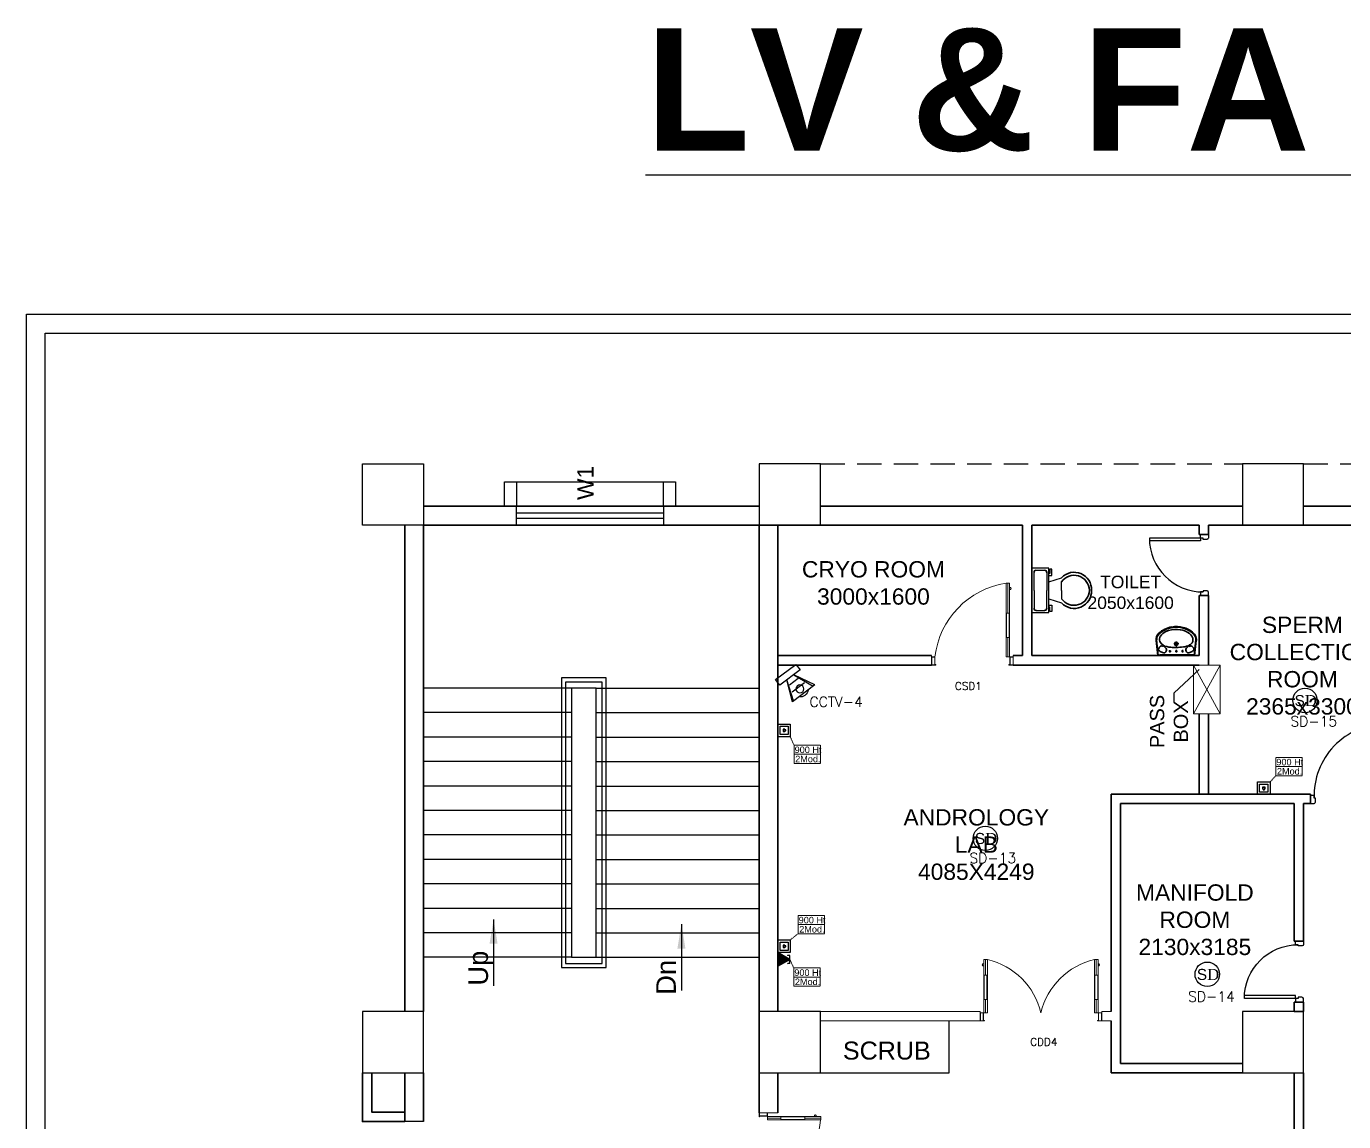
# Model space of a CAD drawing. Extents: x 3550807 to 4078732, y -628171 to -515859.
# Drawn here: x 3711755 to 3727909, y -529289 to -515859 of the extents above; entities that cross this region are included whole.
import ezdxf
from ezdxf.enums import TextEntityAlignment as Align

# ---------------------------------------------------------------- set-up
doc = ezdxf.new("R2010")
doc.units = 0
doc.header["$LTSCALE"] = 6
doc.header["$MEASUREMENT"] = 0
for name, pattern in [('1', [0]), ('CONTINU', [0]), ('DASHED2', [0.375, 0.25, -0.125]), ('HIDDEN', [0.375, 0.25, -0.125])]:
    doc.linetypes.add(name, pattern=pattern)
doc.layers.get('0').update_dxf_attribs({"linetype": 'CONTINUOUS'})
for name, color, linetype, lineweight in [('1200 Door', 144, 'CONTINUOUS', 5), ('Double Leaf Door', 4, 'CONTINUOUS', 18), ('FA-BELOW SMOKE DERECTOR', 1, 'CONTINUOUS', 25), ('Single Leaf Door', 4, 'CONTINUOUS', 18), ('WALL', 10, 'CONTINUOUS', 35), ('WIN', 151, 'CONTINUOUS', 9)]:
    doc.layers.add(name, color=color, linetype=linetype, lineweight=lineweight)
for name, color, linetype in [('BLOCK HACTH', 10, 'CONTINUOUS'), ('Chajja', 7, 'CONTINUOUS'), ('COL', 5, 'CONTINUOUS'), ('DIM', 7, 'CONTINUOUS'), ('DOOR', 44, 'CONTINUOUS'), ('ELE-TEL POINT', 4, 'CONTINUOUS'), ('ELE.LAN POINT', 3, 'CONTINUOUS'), ('FA-FIRE TEXT', 7, 'CONTINUOUS'), ('furniture', 33, 'CONTINUOUS'), ('JOINERY', 7, 'CONTINUOUS'), ('LV.CC CEMARA', 66, 'CONTINUOUS'), ('Railing', 21, 'CONTINUOUS'), ('Staircase', 7, 'CONTINUOUS'), ('TEXT', 5, 'CONTINUOUS'), ('TITLE', 7, 'CONTINUOUS'), ('walls', 1, 'CONTINUOUS'), ('Window', 161, 'CONTINUOUS')]:
    doc.layers.add(name, color=color, linetype=linetype)
doc.layers.add('CFT_LOOPING', color=7, linetype='1', lineweight=0, true_color=0xd6d600)
doc.styles.add('ARI', font='arial.ttf')
doc.styles.add('ARIAL', font='arial.ttf')
doc.styles.add('PDF Times New Roman', font='times.ttf')
doc.styles.add('ROMANS', font='romans.shx')
doc.styles.get("Standard").update_dxf_attribs({"font": 'SIMPLEX'})
doc.dimstyles.new('int. dim', dxfattribs={"dimtxt": 900, "dimasz": 450, "dimexe": 150, "dimexo": 150, "dimgap": 150, "dimtad": 0, "dimdec": 0, "dimzin": 12, "dimdsep": 46, "dimtxsty": 'ARI', "dimblk": 'ARCHTICK', "dimcen": 1.5, "dimdle": 150, "dimclrd": 256, "dimclre": 256, "dimclrt": 7, "dimazin": 0, "dimtfac": 1, "dimtdec": 0, "dimtix": 1, "dimtmove": 2, "dimatfit": 3, "dimfxl": 0, "dimtolj": 1, "dimtzin": 0, "dimlwd": -1, "dimlwe": -1, "dimarcsym": 0})
doc.dimstyles.new('TEXT', dxfattribs={"dimscale": 0, "dimtxt": 500, "dimasz": 100, "dimexe": 75, "dimexo": 100, "dimgap": 50, "dimtad": 0, "dimdec": 0, "dimzin": 0, "dimdsep": 46, "dimtxsty": 'ARIAL', "dimblk": 'OBLIQUE', "dimcen": 0.09, "dimdle": 100, "dimclrd": 256, "dimclre": 256, "dimclrt": 6, "dimadec": 0, "dimazin": 0, "dimtfac": 1, "dimtdec": 0, "dimtofl": 0, "dimtmove": 2, "dimatfit": 3, "dimfxl": 0, "dimfrac": 2, "dimtolj": 1, "dimtzin": 0, "dimarcsym": 0})

# ---------------------------------------------------------------- blocks, each defined once
blk = doc.blocks.new('_ArchTick')
at = {"color": 0, "linetype": 'ByBlock', "const_width": 0.15}
blk.add_lwpolyline([(-0.5, -0.5), (0.5, 0.5)], dxfattribs=at)
blk = doc.blocks.new('A$C19B8274B')
at = {"layer": 'DOOR', "color": 8}
for p, q in [((-45, 925), (-80, 925)), ((-80, 50), (-80, 925)), ((-45, 50), (-45, 925)), ((-45, 50), (-80, 50)), ((-955, -50), (-955, -47.5)), ((-940, -35), (-942.5, -35)), ((-60, -35), (-57.5, -35)), ((-45, -50), (-45, -47.5))]:
    blk.add_line(p, q, dxfattribs=at)
for points in [[(-940, 15), (-955, 15), (-955, 50), (-1000, 50), (-1000, -50), (-955, -50)], [(-940, -35), (-940, 15)], [(-60, 15), (-45, 15), (-45, 50), (0, 50), (0, -50), (-45, -50)], [(-60, -35), (-60, 15)]]:
    blk.add_lwpolyline(points, dxfattribs=at)
for centre, radius, start, end in [((-80, 50), 875, 90, 182.29244), ((-955, -35), 12.5, 270, 0), ((-45, -35), 12.5, 180, 270)]:
    blk.add_arc(centre, radius, start, end, dxfattribs=at)
blk = doc.blocks.new('750')
at = {"layer": 'DOOR', "color": 8}
for p, q in [((-50, 705), (-47.5, 705)), ((-35, 690), (-35, 692.5)), ((-50, 45), (-47.5, 45)), ((-35, 60), (-35, 57.5)), ((50, 45), (50, 80)), ((50, 80), (675, 80)), ((50, 45), (675, 45)), ((675, 45), (675, 80))]:
    blk.add_line(p, q, dxfattribs=at)
for points in [[(15, 690), (15, 705), (50, 705), (50, 750), (-50, 750), (-50, 705)], [(-35, 690), (15, 690)], [(15, 60), (15, 45), (50, 45), (50, 0), (-50, 0), (-50, 45)], [(-35, 60), (15, 60)]]:
    blk.add_lwpolyline(points, dxfattribs=at)
for centre, radius, start, end in [((-35, 705), 12.5, 180, 270), ((15, 45), 660, 0, 90), ((-35, 45), 12.5, 90, 180)]:
    blk.add_arc(centre, radius, start, end, dxfattribs=at)
blk = doc.blocks.new('_Oblique')
at = {"color": 0, "linetype": 'ByBlock', "lineweight": -2}
blk.add_line((-0.5, -0.5), (0.5, 0.5), dxfattribs=at)
blk = doc.blocks.new('1500x2100x100 DD')
at = {"layer": 'Double Leaf Door'}
for points in [[(49, 264), (54, 264), (54, 560), (49, 560)], [(93, 560), (88, 560), (88, 264), (93, 264)], [(1407, 560), (1412, 560), (1412, 264), (1407, 264)], [(1451, 264), (1446, 264), (1446, 560), (1451, 560)]]:
    blk.add_hatch(color=6, dxfattribs=at).paths.add_polyline_path(points)
at = {"layer": 'Double Leaf Door', "color": 8}
for p, q in [((35, 697), (35, 679)), ((49, 699), (37, 699)), ((37, 677), (49, 677)), ((49, 100), (49, 754)), ((49, 754), (93, 754)), ((49, 699), (49, 677)), ((71, 560), (71, 754)), ((93, 754), (93, 100)), ((1451, 754), (1407, 754)), ((1407, 754), (1407, 100)), ((1429, 560), (1429, 754)), ((1451, 100), (1451, 754)), ((1451, 699), (1463, 699)), ((1451, 699), (1451, 677)), ((1463, 677), (1451, 677)), ((1465, 697), (1465, 679)), ((71, 100), (71, 264)), ((1429, 100), (1429, 264)), ((5, 100), (5, 0)), ((45, 100), (5, 100)), ((5, 0), (45, 0)), ((7, 98), (7, 2)), ((43, 98), (7, 98)), ((7, 2), (45, 2)), ((43, 3), (43, 98)), ((55, 3), (43, 3)), ((45, 5), (45, 100)), ((57, 5), (45, 5)), ((45, 2), (55, 2)), ((45, 0), (57, 0)), ((93, 100), (49, 100)), ((55, 2), (55, 3)), ((57, 0), (57, 5)), ((1407, 100), (1451, 100)), ((1443, 0), (1443, 5)), ((1443, 5), (1455, 5)), ((1455, 0), (1443, 0)), ((1445, 2), (1445, 3)), ((1445, 3), (1457, 3)), ((1455, 2), (1445, 2)), ((1455, 5), (1455, 100)), ((1455, 100), (1495, 100)), ((1493, 2), (1455, 2)), ((1495, 0), (1455, 0)), ((1457, 3), (1457, 98)), ((1457, 98), (1493, 98)), ((1493, 98), (1493, 2)), ((1495, 100), (1495, 0))]:
    blk.add_line(p, q, dxfattribs=at)
at = {"layer": 'Double Leaf Door', "color": 6}
for p, q in [((93, 560), (49, 560)), ((49, 560), (49, 264)), ((54, 264), (54, 560)), ((88, 264), (88, 560)), ((93, 264), (93, 560)), ((1407, 264), (1407, 560)), ((1407, 560), (1451, 560)), ((1412, 264), (1412, 560)), ((1446, 264), (1446, 560)), ((1451, 560), (1451, 264)), ((49, 264), (93, 264)), ((1451, 264), (1407, 264))]:
    blk.add_line(p, q, dxfattribs=at)
at = {"layer": 'Double Leaf Door', "color": 6, "ltscale": 100}
for p, q in [((88, 560), (88, 264)), ((1412, 560), (1412, 264))]:
    blk.add_line(p, q, dxfattribs=at)
at = {"layer": 'Double Leaf Door', "color": 6}
for points in [[(49, 560), (49, 264), (54, 264), (54, 560), (49, 560)], [(93, 560), (93, 264), (88, 264), (88, 560), (93, 560)], [(1407, 560), (1407, 264), (1412, 264), (1412, 560), (1407, 560)], [(1451, 560), (1451, 264), (1446, 264), (1446, 560), (1451, 560)]]:
    blk.add_lwpolyline(points, dxfattribs=at)
at = {"layer": 'Double Leaf Door', "ltscale": 5000}
for points in [[(49, 560), (49, 264), (54, 264), (54, 560), (49, 560)], [(1451, 560), (1451, 264), (1446, 264), (1446, 560), (1451, 560)]]:
    blk.add_lwpolyline(points, dxfattribs=at)
at = {"layer": 'Double Leaf Door', "color": 8}
for centre, radius, start, end in [((35, 688), 3.72, 90, 270), ((37, 697), 1.98, 90, 180), ((37, 679), 1.98, 180, 270), ((-111, -108), 886, 13.5745, 76.6836), ((1611, -108), 886, 103.3164, 166.4255), ((1463, 697), 1.98, 0, 90), ((1463, 679), 1.98, 270, 0), ((1465, 688), 3.72, 270, 90)]:
    blk.add_arc(centre, radius, start, end, dxfattribs=at)
blk = doc.blocks.new('1800x100')
at = {"layer": 'Double Leaf Door'}
for points in [[(101628, -31395), (101633, -31395), (101633, -31098), (101628, -31098)], [(101672, -31098), (101667, -31098), (101667, -31395), (101672, -31395)], [(103256, -31098), (103261, -31098), (103261, -31395), (103256, -31395)], [(103300, -31395), (103295, -31395), (103295, -31098), (103300, -31098)]]:
    blk.add_hatch(color=6, dxfattribs=at).paths.add_polyline_path(points)
at = {"layer": 'Double Leaf Door', "color": 8}
for p, q in [((101613, -30962), (101613, -30980)), ((101628, -30960), (101615, -30960)), ((101615, -30982), (101628, -30982)), ((101628, -31558), (101628, -30904)), ((101628, -30904), (101672, -30904)), ((101628, -30960), (101628, -30982)), ((101650, -31098), (101650, -30904)), ((101672, -30904), (101672, -31558)), ((103300, -30904), (103256, -30904)), ((103256, -30904), (103256, -31558)), ((103278, -31098), (103278, -30904)), ((103300, -31558), (103300, -30904)), ((103300, -30960), (103312, -30960)), ((103300, -30960), (103300, -30982)), ((103312, -30982), (103300, -30982)), ((103314, -30962), (103314, -30980)), ((101650, -31558), (101650, -31395)), ((103278, -31558), (103278, -31395)), ((101584, -31558), (101584, -31658)), ((101624, -31558), (101584, -31558)), ((101584, -31658), (101624, -31658)), ((101586, -31560), (101586, -31656)), ((101622, -31560), (101586, -31560)), ((101586, -31656), (101624, -31656)), ((101622, -31655), (101622, -31560)), ((101634, -31655), (101622, -31655)), ((101624, -31654), (101624, -31558)), ((101636, -31654), (101624, -31654)), ((101624, -31656), (101634, -31656)), ((101624, -31658), (101636, -31658)), ((101672, -31558), (101628, -31558)), ((101634, -31656), (101634, -31655)), ((101636, -31658), (101636, -31654)), ((103256, -31558), (103300, -31558)), ((103292, -31658), (103292, -31654)), ((103292, -31654), (103304, -31654)), ((103304, -31658), (103292, -31658)), ((103294, -31656), (103294, -31655)), ((103294, -31655), (103306, -31655)), ((103304, -31656), (103294, -31656)), ((103304, -31654), (103304, -31558)), ((103304, -31558), (103344, -31558)), ((103342, -31656), (103304, -31656)), ((103344, -31658), (103304, -31658)), ((103306, -31655), (103306, -31560)), ((103306, -31560), (103342, -31560)), ((103342, -31560), (103342, -31656)), ((103344, -31558), (103344, -31658))]:
    blk.add_line(p, q, dxfattribs=at)
at = {"layer": 'Double Leaf Door', "color": 6}
for p, q in [((101672, -31098), (101628, -31098)), ((101628, -31098), (101628, -31395)), ((101633, -31395), (101633, -31098)), ((101667, -31395), (101667, -31098)), ((101672, -31395), (101672, -31098)), ((103256, -31395), (103256, -31098)), ((103256, -31098), (103300, -31098)), ((103261, -31395), (103261, -31098)), ((103295, -31395), (103295, -31098)), ((103300, -31098), (103300, -31395)), ((101628, -31395), (101672, -31395)), ((103300, -31395), (103256, -31395))]:
    blk.add_line(p, q, dxfattribs=at)
at = {"layer": 'Double Leaf Door', "color": 6, "ltscale": 100}
for p, q in [((101667, -31098), (101667, -31395)), ((103261, -31098), (103261, -31395))]:
    blk.add_line(p, q, dxfattribs=at)
at = {"layer": 'Double Leaf Door', "color": 6}
for points in [[(101628, -31098), (101628, -31395), (101633, -31395), (101633, -31098), (101628, -31098)], [(101672, -31098), (101672, -31395), (101667, -31395), (101667, -31098), (101672, -31098)], [(103256, -31098), (103256, -31395), (103261, -31395), (103261, -31098), (103256, -31098)], [(103300, -31098), (103300, -31395), (103295, -31395), (103295, -31098), (103300, -31098)]]:
    blk.add_lwpolyline(points, dxfattribs=at)
at = {"layer": 'Double Leaf Door', "ltscale": 5000}
for points in [[(101628, -31098), (101628, -31395), (101633, -31395), (101633, -31098), (101628, -31098)], [(103300, -31098), (103300, -31395), (103295, -31395), (103295, -31098), (103300, -31098)]]:
    blk.add_lwpolyline(points, dxfattribs=at)
at = {"layer": 'Double Leaf Door', "color": 8}
for centre, radius, start, end in [((101613, -30971), 3.72, 90, 270), ((101615, -30962), 1.98, 90, 180), ((101615, -30980), 1.98, 180, 270), ((101602, -31796), 894, 15.3848, 85.5115), ((103269, -31727), 822, 90.8957, 168.2081), ((103312, -30962), 1.98, 0, 90), ((103312, -30980), 1.98, 270, 0), ((103314, -30971), 3.72, 270, 90)]:
    blk.add_arc(centre, radius, start, end, dxfattribs=at)
blk = doc.blocks.new('1000x2100x100 SD')
at = {"layer": 'Single Leaf Door'}
for points in [[(44, 339), (49, 339), (49, 635), (44, 635)], [(88, 635), (83, 635), (83, 339), (88, 339)]]:
    blk.add_hatch(color=6, dxfattribs=at).paths.add_polyline_path(points)
at = {"layer": 'Single Leaf Door', "color": 8}
for p, q in [((44, 100), (44, 1004)), ((44, 1004), (88, 1004)), ((66, 635), (66, 1004)), ((88, 1004), (88, 100)), ((30, 947), (30, 929)), ((44, 949), (32, 949)), ((32, 927), (44, 927)), ((44, 949), (44, 927)), ((66, 100), (66, 339)), ((0, 100), (0, 0)), ((40, 100), (0, 100)), ((0, 0), (40, 0)), ((2, 98), (2, 2)), ((38, 98), (2, 98)), ((2, 2), (40, 2)), ((38, 3), (38, 98)), ((50, 3), (38, 3)), ((40, 5), (40, 100)), ((52, 5), (40, 5)), ((40, 2), (50, 2)), ((40, 0), (52, 0)), ((88, 100), (44, 100)), ((50, 2), (50, 3)), ((52, 0), (52, 5)), ((948, 5), (960, 5)), ((948, 0), (948, 5)), ((960, 0), (948, 0)), ((950, 3), (962, 3)), ((950, 2), (950, 3)), ((960, 2), (950, 2)), ((960, 5), (960, 100)), ((960, 100), (1000, 100)), ((998, 2), (960, 2)), ((1000, 0), (960, 0)), ((962, 3), (962, 98)), ((962, 98), (998, 98)), ((998, 98), (998, 2)), ((1000, 100), (1000, 0))]:
    blk.add_line(p, q, dxfattribs=at)
at = {"layer": 'Single Leaf Door', "color": 6}
for p, q in [((88, 635), (44, 635)), ((44, 635), (44, 339)), ((49, 339), (49, 635)), ((83, 339), (83, 635)), ((88, 339), (88, 635)), ((44, 339), (88, 339))]:
    blk.add_line(p, q, dxfattribs=at)
at = {"layer": 'Single Leaf Door', "color": 6, "ltscale": 100}
blk.add_line((83, 635), (83, 339), dxfattribs=at)
at = {"layer": 'Single Leaf Door', "color": 6}
for points in [[(44, 635), (44, 339), (49, 339), (49, 635), (44, 635)], [(88, 635), (88, 339), (83, 339), (83, 635), (88, 635)]]:
    blk.add_lwpolyline(points, dxfattribs=at)
at = {"layer": 'Single Leaf Door', "ltscale": 5000}
blk.add_lwpolyline([(44, 635), (44, 339), (49, 339), (49, 635), (44, 635)], dxfattribs=at)
at = {"layer": 'Single Leaf Door', "color": 8}
for centre, radius, start, end in [((-69, -20), 1036, 6.6418, 81.2791), ((30, 938), 3.72, 90, 270), ((32, 947), 1.98, 90, 180), ((32, 929), 1.98, 180, 270)]:
    blk.add_arc(centre, radius, start, end, dxfattribs=at)
blk = doc.blocks.new('rhej')
at = {"color": 8, "lineweight": 25}
for p, q in [((310, 111), (155, 163)), ((272, 189), (272, 266)), ((272, 266), (298, 266)), ((310, 189), (272, 189)), ((298, 266), (298, 215)), ((298, 215), (310, 215)), ((310, 279), (310, -264)), ((517, 279), (310, 279)), ((336, 228), (336, 8)), ((466, 254), (362, 254)), ((491, 8), (491, 228)), ((517, 8), (517, 279)), ((155, 8), (155, 111)), ((155, 8), (155, -96)), ((336, -212), (336, 8)), ((491, 8), (491, -212)), ((517, -264), (517, 8)), ((310, -96), (155, -147)), ((272, -173), (272, -251)), ((310, -173), (272, -173)), ((272, -251), (298, -251)), ((298, -251), (298, -199)), ((298, -199), (310, -199)), ((310, -264), (517, -264)), ((466, -238), (362, -238))]:
    blk.add_line(p, q, dxfattribs=at)
at = {"color": 8, "extrusion": (0, 0, -1)}
for centre, major_axis, start_param, end_param in [((0, 16), (151, -151), 2.319632, 4.738539), ((1, 2), (-134, -134), 0.814663, 3.31238), ((359, 231), (-16.2, -16.2), 0.643501, 2.498091), ((469, 231), (16.2, -16.2), 3.785094, 5.639684), ((0, 0), (-151, -151), 4.686239, 7.105146), ((1, 13), (-134, -134), 4.541602, 7.039318), ((359, -215), (-16.2, -16.2), -0.927295, 0.927295), ((469, -215), (16.2, -16.2), 5.35589, 7.21048)]:
    blk.add_ellipse(centre, major_axis=major_axis, ratio=1, start_param=start_param, end_param=end_param, dxfattribs=at)
blk = doc.blocks.new('u46')
at = {"color": 8, "lineweight": 25}
for p, q in [((-10, 228), (175, 249)), ((-10, 220), (181, 242)), ((-1, -209), (1, 209)), ((57, 81), (29, 81)), ((62, 2), (29, 2)), ((44, 93), (44, 67)), ((44, 14), (44, -13)), ((163, 3), (102, 3)), ((133, -27), (133, 33)), ((62, -73), (29, -73)), ((44, -61), (44, -87)), ((-10, -216), (181, -238)), ((-10, -224), (175, -245))]:
    blk.add_line(p, q, dxfattribs=at)
at = {"color": 8, "extrusion": (0, 0, -1)}
for centre, major_axis, start_param, end_param in [((56, 154), (0, 34), 4.33982, 5.202657), ((145, 128), (1, 126), -1.238036, -0.892193), ((66, 199), (0, 20.7), -1.101507, 0.481509), ((57, 163), (-0.3, 56.9), 0.324902, 0.965135), ((208, 103), (0, 110), -1.431017, -0.436146), ((110, 167), (-6.08, 6.08), 4.867594, 6.265028), ((110, 165), (5.47, 5.47), 2.097053, 3.541809), ((90, 185), (0, 17.9), 0.880684, 2.260744), ((190, 138), (0, 70.9), -0.405199, 0.56573), ((188, 150), (0, 99.5), -0.132539, 0.848731), ((186, 148), (0.1, 94.4), -0.049658, 0.838116), ((154, 79), (0, 140), 0.557563, 1.193786), ((57, 20), (0, 275), 0.806541, 1.180915), ((50, 14), (0, 294), 0.809856, 1.41441), ((65, 170), (0.3, 49.2), 3.359735, 4.09512), ((44, 81), (0.02, 6.43), 3.139035, 9.42222), ((44, 2), (0.08, 6.43), 3.12883, 9.412015), ((62, 153), (0, 31.9), 2.620328, 3.422401), ((104, 118), (-0.2, 26.8), -1.278641, -0.487266), ((820, -1), (0, 732), -1.56667, -1.474079), ((888, 37), (1, 801), 4.558159, 4.668067), ((96, 136), (0, 7.39), -0.727724, 1.373337), ((387, 48), (0, 296), -1.495794, -1.328336), ((133, 3), (0, 21.6), 3.141254, 9.424439), ((133, 3), (-0.1, 15.5), 3.145308, 9.428493), ((133, 3), (0, 10.9), 3.142047372431534, 9.42523267961112), ((13, 7), (0, 298), 1.141495, 1.637774), ((35, 3), (0, 303), 1.155365, 1.952189), ((72, -2), (0, 274), 1.346594, 1.865175), ((56, -148), (0, 34), 4.222121, 5.084958), ((65, -164), (0.1, 49.2), -0.960797, -0.225412), ((44, -73), (0.02, 6.43), 3.139035, 9.42222), ((62, -147), (-0.1, 31.9), -0.276767, 0.525307), ((104, -111), (0.2, 26.8), 3.628858, 4.420234), ((97, -128), (-0.03, 8.55), 1.455188, 3.796569), ((263, -74), (0, 167), 4.181112, 4.641559), ((110, -161), (-6.08, 6.08), 4.730546, 6.12798), ((111, -159), (6.17, 6.17), 4.354779, 6.027124), ((193, -126), (0, 80.1), 3.554495, 4.299548), ((163, -80), (0, 126), 2.054055, 2.802751), ((56, -13), (0, 287), 1.808981, 2.322804), ((62, -11), (0, 247), 1.579809, 2.112792), ((124, -52), (0, 200), 1.868215, 2.281789), ((145, -122), (0, 126), 4.027191, 4.373034), ((66, -193), (0, 20.7), 2.661884, 4.2449), ((57, -157), (0.3, 56.9), 2.176458, 2.816691), ((90, -178), (0, 17.9), 0.880848, 2.260908), ((181, -107), (0, 94.7), 2.890537, 3.362984), ((185, -162), (-0.1, 83.2), 2.850118, 3.264751), ((188, -160), (0, 78.1), 2.562376, 3.231693), ((187, -138), (0, 106), 2.310552, 2.942572), ((172, -117), (0, 123), 2.127435, 2.640092)]:
    blk.add_ellipse(centre, major_axis=major_axis, ratio=1, start_param=start_param, end_param=end_param, dxfattribs=at)
blk = doc.blocks.new('CC CEMARA')
at = {"layer": 'LV.CC CEMARA', "linetype": 'ByBlock'}
for p, q in [((94, -242), (19, -67)), ((19, -67), (104, -231)), ((47, -104), (105, -35)), ((240, -67), (65, -12)), ((232, -76), (65, -12)), ((81, -159), (163, -62)), ((94, -242), (240, -67))]:
    blk.add_line(p, q, dxfattribs=at)
blk.add_lwpolyline([(111, 43), (66, 80), (-66, -80), (-22, -117)], close=True, dxfattribs=at)
blk.add_circle((133, -123), 32.9, dxfattribs=at)
blk.add_arc((132, -124), 66.7, 275.3702, 5.5412, dxfattribs=at)
blk = doc.blocks.new('tel')
at = {"layer": 'ELE-TEL POINT', "ltscale": 30}
h = blk.add_hatch(dxfattribs=at)
h.set_pattern_fill('ANSI31', color=4, scale=19.025387, style=0)
h.set_pattern_definition([(45, (-98.626, 0.184), (-42.7132, 42.7132), [])])
h.paths.add_polyline_path([(-99, 0), (840, 1654), (1778, -3)])
at = {"layer": 'ELE-TEL POINT', "color": 4, "ltscale": 30}
for p, q in [((-99, 0), (840, 1654)), ((1778, -3), (-99, 0)), ((840, 1654), (1778, -3))]:
    blk.add_line(p, q, dxfattribs=at)
at = {"layer": 'ELE-TEL POINT', "color": 4, "ltscale": 12}
for p, q in [((276, 1648), (275, 1398)), ((1404, 1646), (1403, 1396))]:
    blk.add_line(p, q, dxfattribs=at)
at = {"layer": 'ELE-TEL POINT', "color": 4, "linetype": 'Continuous', "ltscale": 12}
blk.add_line((276, 1648), (1404, 1646), dxfattribs=at)
at = {"layer": 'ELE-TEL POINT', "color": 4, "ltscale": 30, "const_width": 95.1}
for points in [[(227, 1363, 1), (323, 1363, 1)], [(1355, 1361, 1), (1451, 1361, 1)]]:
    blk.add_lwpolyline(points, format="xyb", close=True, dxfattribs=at)
blk = doc.blocks.new('Voice')
at = {"layer": 'ELE.LAN POINT', "color": 6}
for points in [[(0, -32), (128, -32), (128, 92), (0, 92)], [(22, -10), (106, -10), (106, 70), (22, 70)], [(77, 21), (70, 21), (70, 12), (58, 12), (58, 21), (51, 21), (51, 39), (77, 39)], [(76, 23), (68, 23), (68, 13), (59, 13), (59, 23), (52, 23), (52, 37), (76, 37)]]:
    blk.add_lwpolyline(points, close=True, dxfattribs=at)
blk = doc.blocks.new('SMOKE DETECTOR')
at = {"layer": 'FA-BELOW SMOKE DERECTOR', "color": 7}
blk.add_circle((931029, -118294), 166, dxfattribs=at)
at = {"layer": 'FA-BELOW SMOKE DERECTOR', "insert": (930887, -118373), "char_height": 150, "attachment_point": 7, "style": 'PDF Times New Roman'}
blk.add_mtext('{\\fArial|b0|i0|c0|p34;S}D', dxfattribs=at)
blk = doc.blocks.new('1232')
at = {"layer": 'BLOCK HACTH', "color": 8}
blk.add_lwpolyline([(-25730, 10610.2), (-25430, 10610.2), (-25430, 13910.2), (-25730, 13910.2)], close=True, dxfattribs=at)
at = {"layer": 'Chajja', "color": 8, "linetype": 'HIDDEN', "ltscale": 200}
for p, q in [((-22680, 16660.2), (-17505, 16660.2)), ((-16755, 16660.2), (-10795, 16660.2))]:
    blk.add_line(p, q, dxfattribs=at)
at = {"layer": 'Chajja', "color": 8, "linetype": 'ByBlock'}
blk.add_line((-26405, 16440.2), (-24605, 16440.2), dxfattribs=at)
for points in [[(-26555, 16140.2), (-26555, 16440.2), (-26405, 16440.2), (-26405, 16140.2)], [(-24605, 16140.2), (-24605, 16440.2), (-24455, 16440.2), (-24455, 16140.2)]]:
    blk.add_lwpolyline(points, dxfattribs=at)
at = {"layer": 'COL', "color": 8}
for points in [[(-27545, 15910.2), (-28295, 15910.2), (-28295, 16660.2), (-27545, 16660.2)], [(-23430, 15910.2), (-22680, 15910.2), (-22680, 16660.2), (-23430, 16660.2)], [(-17505, 15910.2), (-16755, 15910.2), (-16755, 16660.2), (-17505, 16660.2)], [(-28295, 9195.2), (-27545, 9195.2), (-27545, 9945.2), (-28295, 9945.2)], [(-23430, 9195.2), (-22680, 9195.2), (-22680, 9945.2), (-23430, 9945.2)], [(-16755, 9195.2), (-16755, 9945.2), (-17505, 9945.2), (-17505, 9195.2)]]:
    blk.add_lwpolyline(points, close=True, dxfattribs=at)
at = {"layer": 'furniture', "color": 8, "linetype": 'Continuous'}
for p, q in [((-21100, 9195.2), (-21100, 9830.2)), ((-22680, 9195.2), (-21100, 9195.2))]:
    blk.add_line(p, q, dxfattribs=at)
at = {"layer": 'Railing', "color": 8}
for points in [[(-25855, 10485.2), (-25305, 10485.2), (-25305, 14035.2), (-25855, 14035.2)], [(-25805, 10535.2), (-25355, 10535.2), (-25355, 13985.2), (-25805, 13985.2)]]:
    blk.add_lwpolyline(points, close=True, dxfattribs=at)
at = {"layer": 'Staircase', "color": 8, "linetype": 'Continuous'}
for p, q in [((-25730, 13910.2), (-27545, 13910.2)), ((-25430, 13910.2), (-23430, 13910.2)), ((-25730, 13610.2), (-27545, 13610.2)), ((-25430, 13610.2), (-23430, 13610.2)), ((-25730, 13310.2), (-27545, 13310.2)), ((-25430, 13310.2), (-23430, 13310.2)), ((-25730, 13010.2), (-27545, 13010.2)), ((-25430, 13010.2), (-23430, 13010.2)), ((-25730, 12710.2), (-27545, 12710.2)), ((-25430, 12710.2), (-23430, 12710.2)), ((-25730, 12410.2), (-27545, 12410.2)), ((-25430, 12410.2), (-23430, 12410.2)), ((-25730, 12110.2), (-27545, 12110.2)), ((-25430, 12110.2), (-23430, 12110.2)), ((-25730, 11810.2), (-27545, 11810.2)), ((-25430, 11810.2), (-23430, 11810.2)), ((-25730, 11510.2), (-27545, 11510.2)), ((-25430, 11510.2), (-23430, 11510.2)), ((-25730, 11210.2), (-27545, 11210.2)), ((-25430, 11210.2), (-23430, 11210.2)), ((-25730, 10910.2), (-27545, 10910.2)), ((-25430, 10910.2), (-23430, 10910.2)), ((-25730, 10610.2), (-27545, 10610.2)), ((-25430, 10610.2), (-23430, 10610.2))]:
    blk.add_line(p, q, dxfattribs=at)
at = {"layer": 'WALL', "color": 8, "linetype": 'ByBlock'}
for p, q in [((-23430, 16140.2), (-27545, 16140.2)), ((-17505, 16140.2), (-22680, 16140.2)), ((-10795, 16140.2), (-16755, 16140.2)), ((-27775, 15910.2), (-27775, 9945.2)), ((-27545, 15910.2), (-27545, 9945.2)), ((-23430, 15910.2), (-27545, 15910.2)), ((-23430, 15910.2), (-23430, 9945.2)), ((-23200, 15910.2), (-23200, 9945.2)), ((-23200, 15910.2), (-23200, 9945.2)), ((-20200, 15910.2), (-22680, 15910.2)), ((-20200, 14310.2), (-20200, 15910.2)), ((-18035, 15910.2), (-20085, 15910.2)), ((-20085, 14310.2), (-20085, 15910.2)), ((-18035, 15795.2), (-18035, 15910.2)), ((-17920, 15795.2), (-17920, 15910.2)), ((-15555, 15910.2), (-17920, 15910.2)), ((-17920, 15795.2), (-18035, 15795.2)), ((-18035, 14310.2), (-18035, 15045.2)), ((-17920, 15045.2), (-18035, 15045.2)), ((-17920, 14194.2), (-17920, 15045.2)), ((-21315, 14310.2), (-23200, 14310.2)), ((-20200, 14310.2), (-20315, 14310.2)), ((-18035, 14310.2), (-20085, 14310.2)), ((-21315, 14194.2), (-23200, 14194.2)), ((-18035, 14194.2), (-20315, 14194.2)), ((-18035, 12610.2, -101230.8), (-18035, 13594.2, -101230.8)), ((-17920, 12610.2), (-17920, 13594.2)), ((-16669.1, 12610.2), (-19115, 12610.2)), ((-19115, 9945.2), (-19115, 12610.2)), ((-16669.1, 12610.2), (-16669.1, 12495.2)), ((-16870, 12495.2), (-19000, 12495.2)), ((-19000, 9310.2), (-19000, 12495.2)), ((-16870, 10810.2), (-16870, 12495.2)), ((-16669.1, 12495.2), (-16755, 12495.2)), ((-16755, 10810.2), (-16755, 12495.2)), ((-16870, 10810.2), (-16755, 10810.2)), ((-16870, 9945.2), (-16870, 10060.2)), ((-16870, 10060.2), (-16755, 10060.2)), ((-16755, 10060.2), (-16755, 9945.2)), ((-16870, 9945.2), (-16755, 9945.2)), ((-19115, 9195.2), (-19115, 9830.2)), ((-17505, 9310.2), (-19000, 9310.2)), ((-27775, 9195.2), (-27775, 8595.2)), ((-27545, 9195.2), (-27545, 8595.2)), ((-23430, 9194.2), (-23430, 9195.2)), ((-23430, 8704.7), (-23430, 9194.2)), ((-23200, 8704.7), (-23200, 9194.2)), ((-17505, 9195.2), (-19115, 9195.2)), ((-16870, 7855.2), (-16870, 9195.2)), ((-16755, 7855.2), (-16755, 9195.2))]:
    blk.add_line(p, q, dxfattribs=at)
at = {"layer": 'WALL', "color": 8, "lineweight": 0}
for p, q in [((-21020, 15910.2), (-23200, 15910.2)), ((-21315, 14310.2), (-21315, 14194.2)), ((-20315, 14310.2), (-20315, 14194.2)), ((-19000, 12610.2), (-16870, 12610.2)), ((-19000, 12495.2), (-16870, 12495.2)), ((-22680, 9945.2), (-20720, 9945.2)), ((-20720, 9945.2), (-20720, 9830.2)), ((-19230, 9945.2), (-19115, 9945.2)), ((-19230, 9945.2), (-19230, 9830.2)), ((-22680, 9830.2), (-20720, 9830.2)), ((-19230, 9830.2), (-19115, 9830.2)), ((-23315, 9195.2), (-23085, 9195.2)), ((-17505, 9195.2), (-16755, 9195.2)), ((-23430, 8704.7), (-23200, 8704.7))]:
    blk.add_line(p, q, dxfattribs=at)
at = {"layer": 'WALL', "color": 8, "linetype": 'ByBlock'}
for points in [[(-23430, 9195.2), (-23430, 15910.2), (-20600, 15910.2)], [(-28295, 9195.2), (-28295, 8595.2), (-27775, 8595.2)], [(-28180, 9195.2), (-28180, 8710.2), (-27775, 8710.2)]]:
    blk.add_lwpolyline(points, dxfattribs=at)
at = {"layer": 'walls', "color": 8, "linetype": 'Continuous'}
blk.add_line((-27545, 8595.2), (-27775, 8595.2), dxfattribs=at)
at = {"layer": 'WIN', "color": 8, "linetype": 'Continuous'}
for p, q in [((-17775.8, 13594.2), (-18105.8, 14194.2)), ((-18105.8, 13594.2), (-17775.8, 14194.2))]:
    blk.add_line(p, q, dxfattribs=at)
blk.add_lwpolyline([(-18105.8, 13594.2), (-17775.8, 13594.2), (-17775.8, 14194.2), (-18105.8, 14194.2)], close=True, dxfattribs=at)
at = {"layer": 'Window', "color": 8, "linetype": 'Continuous'}
for points in [[(-24605, 16140.2), (-24605, 15910.2), (-26405, 15910.2), (-26405, 16140.2)], [(-24605, 16060.2), (-24605, 15990.2), (-26405, 15990.2), (-26405, 16060.2)]]:
    blk.add_lwpolyline(points, close=True, dxfattribs=at)
at = {"layer": 'DOOR', "color": 8, "rotation": 180}
blk.add_blockref('750', (-17970, 15795.2), dxfattribs=at)
at = {"layer": 'DOOR', "color": 8, "linetype": 'Continuous'}
blk.add_blockref('A$C19B8274B', (-15669.1, 12545.2), dxfattribs=at)
at = {"layer": 'DOOR', "color": 8, "xscale": -1}
blk.add_blockref('750', (-16805, 10060.2), dxfattribs=at)
at = {"layer": 'Double Leaf Door', "color": 8}
blk.add_blockref('1500x2100x100 DD', (-20725, 9830.2), dxfattribs=at)
at = {"layer": 'Double Leaf Door', "color": 8, "rotation": 270}
blk.add_blockref('1800x100', (8228.5, 110288.4), dxfattribs=at)
at = {"layer": 'Single Leaf Door', "color": 8, "xscale": -1}
blk.add_blockref('1000x2100x100 SD', (-20315, 14194.2), dxfattribs=at)
at = {"layer": 'WALL', "color": 8, "linetype": 'ByBlock'}
for name, p, rotation in [('rhej', (-19567.7, 15118), 180), ('u46', (-18312.9, 14320.4), 90)]:
    blk.add_blockref(name, p, dxfattribs=dict(at, rotation=rotation))
at = {"layer": '1200 Door', "color": 8, "linetype": 'ByBlock', "style": 'ROMANS'}
for s, p in [('CSD1', (-21030.5, 13889.3, -35804.4)), ('CDD4', (-20107.2, 9526.3, -35804.4))]:
    blk.add_text(s, height=94.18, dxfattribs=at).set_placement(p)
at = {"layer": 'DIM', "color": 8, "attachment_point": 5, "style": 'ARIAL'}
for s, insert, char_height, width in [('CRYO ROOM 3000x1600', (-22029, 15199.8), 200, 1982.81), ('TOILET\\P2050x1600', (-18874.7, 15084.2), 153, 1626.956), ('SPERM COLLECTION ROOM 2365x3300', (-16768.3, 14185.7), 200, 1980.803), ('ANDROLOGY\\PLAB\\P4085X4249', (-20767.6, 11991.8), 200, 1980.803), ('MANIFOLD\\PROOM\\P2130x3185', (-18087.3, 11070), 200, 1980.803)]:
    blk.add_mtext(s, dxfattribs=dict(at, insert=insert, char_height=char_height, width=width))
at = {"layer": 'DIM', "color": 8, "linetype": 'Continuous', "insert": (-18403.7, 13502.2, -101230.8), "char_height": 175, "width": 1149.25, "attachment_point": 5, "rotation": 90, "style": 'ARIAL'}
blk.add_mtext('PASS BOX', dxfattribs=at)
at = {"layer": 'furniture', "color": 8, "linetype": 'Continuous', "insert": (-21864.8, 9649), "char_height": 220.41, "width": 1257.81, "attachment_point": 5, "style": 'ARIAL'}
blk.add_mtext('\\PSCRUB', dxfattribs=at)
at = {"layer": 'JOINERY', "color": 8, "style": 'ARIAL', "width": 1}
blk.add_text('W1', height=200, rotation=90, dxfattribs=at).set_placement((-25460.7, 16217.6))
at = {"layer": 'Staircase', "color": 8, "style": 'ARIAL'}
for s, p in [('Up', (-26755.6, 10477.2)), ('Dn', (-24452, 10364.7))]:
    blk.add_text(s, height=240, rotation=90, dxfattribs=at).set_placement(p, align=Align.CENTER)
at = {"layer": 'Staircase', "color": 8}
for points in [[(-26687.3, 11075.9, -101230.8), (-26687.3, 10260.5, -101230.8)], [(-24383.7, 11017.1, -101230.8), (-24383.7, 10201.7, -101230.8)]]:
    blk.add_leader(points, dimstyle='int. dim', override={"dimasz": 300, "dimgap": 70, "dimtad": 0}, dxfattribs=at)
at = {"layer": 'WIN', "color": 8, "linetype": 'Continuous'}
blk.add_leader([(-18035, 14139.2, -101230.8), (-18346.5, 13850.6, -101230.8), (-18346.5, 13732.9, -101230.8)], dimstyle='TEXT', override={"dimscale": 1, "dimtxt": 200, "dimasz": 50, "dimfxl": 0.18}, dxfattribs=at)

msp = doc.modelspace()

# ---------------------------------------------------------------- linework, layer by layer
for points in [[(3756836, -519387.1), (3756836, -551398.5), (3711754.8, -551398.5), (3711754.8, -519387.1)], [(3756604.2, -519618.9), (3756604.2, -551166.7), (3711986.7, -551166.7), (3711986.7, -519618.9)]]:
    msp.add_lwpolyline(points, close=True)
at = {"layer": 'CFT_LOOPING', "color": 7, "linetype": 'DASHED2', "ltscale": 5}
for p, q in [((3721168.8, -524671.5), (3721121.8, -524568.3)), ((3727076.6, -525047.1), (3727007.5, -525123.8)), ((3721218.6, -526984.3), (3721121.8, -527061.2)), ((3721165.1, -527403.3), (3721118.2, -527300))]:
    msp.add_line(p, q, dxfattribs=at)
for points in [[(3721168.8, -524671.5), (3721493.6, -524671.5), (3721493.6, -524784), (3721168.8, -524784)], [(3721168.8, -524784), (3721493.6, -524784), (3721493.6, -524896.5), (3721168.8, -524896.5)], [(3727076.6, -524822.1), (3727401.4, -524822.1), (3727401.4, -524934.6), (3727076.6, -524934.6)], [(3727076.6, -524934.6), (3727401.4, -524934.6), (3727401.4, -525047.1), (3727076.6, -525047.1)], [(3721218.6, -526759.3), (3721543.5, -526759.3), (3721543.5, -526871.8), (3721218.6, -526871.8)], [(3721218.6, -526871.8), (3721543.5, -526871.8), (3721543.5, -526984.3), (3721218.6, -526984.3)], [(3721165.1, -527403.3), (3721490, -527403.3), (3721490, -527515.8), (3721165.1, -527515.8)], [(3721165.1, -527515.8), (3721490, -527515.8), (3721490, -527628.3), (3721165.1, -527628.3)]]:
    msp.add_lwpolyline(points, close=True, dxfattribs=at)

# ---------------------------------------------------------------- block references
at = {"linetype": 'ByBlock'}
msp.add_blockref('1232', (3744171.8, -537884), dxfattribs=at)
at = {"layer": 'ELE-TEL POINT', "color": 0, "ltscale": 30, "xscale": -0.08874706337416964, "yscale": 0.0887470633741702, "zscale": 0.0887470633741702, "rotation": 269.8929051788798}
msp.add_blockref('tel', (3720971.8, -527373.9), dxfattribs=at)
at = {"layer": 'ELE.LAN POINT', "color": 7, "xscale": -1.211286963933217, "yscale": 1.211286963933217, "zscale": 1.211286963933217}
for p, rotation in [((3721083.3, -524413.4), 89.99999999999991), ((3727007.5, -525235.2), 359.9999999999999), ((3721083.3, -527061.2), 89.99999999999991)]:
    msp.add_blockref('Voice', p, dxfattribs=dict(at, rotation=rotation))
at = {"layer": 'FA-BELOW SMOKE DERECTOR', "color": 6, "xscale": 0.9035551315104862, "yscale": 0.9035551315104862, "zscale": 0.9035551315104862}
for p in [(2886199, -417239.2), (2882279, -418929.7), (2885001, -420596.8)]:
    msp.add_blockref('SMOKE DETECTOR', p, dxfattribs=at)
at = {"layer": 'LV.CC CEMARA', "xscale": -1.500000000000001, "yscale": 1.5, "zscale": 1.5, "rotation": 87.26239588884263}
msp.add_blockref('CC CEMARA', (3721066.7, -523775.1), dxfattribs=at)

# ---------------------------------------------------------------- texts
at = {"layer": 'FA-FIRE TEXT', "color": 200, "linetype": 'CONTINU', "char_height": 125, "width": 349.838, "attachment_point": 1, "style": 'ROMANS'}
for s, insert in [('{\\C256;CCTV-4\\P}', (3721358.7, -524078.8)), ('{\\C256;SD-15\\P}', (3727257, -524318)), ('{\\C256;SD-13\\P}', (3723320.5, -525993.8)), ('{\\C256;SD-14\\P}', (3726001.8, -527692.9))]:
    msp.add_mtext(s, dxfattribs=dict(at, insert=insert))
at = {"layer": 'TEXT', "color": 7, "char_height": 80, "attachment_point": 1}
for s, insert, width in [('\\A1;{\\fArial|b0|i0|c0|p34;900 Ht\\P}', (3721176.2, -524689.6), 8957.987), ('\\A1;{\\fArial|b0|i0|c0|p34;2Mod.\\P}', (3721183.3, -524802.1), 352.575), ('\\A1;{\\fArial|b0|i0|c0|p34;900 Ht\\P}', (3727084, -524840.1), 8957.987), ('\\A1;{\\fArial|b0|i0|c0|p34;2Mod.\\P}', (3727091, -524952.6), 352.575), ('\\A1;{\\fArial|b0|i0|c0|p34;900 Ht\\P}', (3721226.1, -526777.4), 8957.987), ('\\A1;{\\fArial|b0|i0|c0|p34;2Mod.\\P}', (3721233.1, -526889.9), 352.575), ('\\A1;{\\fArial|b0|i0|c0|p34;900 Ht\\P}', (3721172.6, -527421.4), 8957.987), ('\\A1;{\\fArial|b0|i0|c0|p34;2Mod.\\P}', (3721179.6, -527533.9), 352.575)]:
    msp.add_mtext(s, dxfattribs=dict(at, insert=insert, width=width))
at = {"layer": 'TITLE', "color": 6, "insert": (3732617.2, -515880.9), "char_height": 1500, "width": 36564.74, "attachment_point": 2, "style": 'ARIAL'}
msp.add_mtext('{\\L\\fArial|b1|i0|c0|p34;LV & FA SYSTEM LAYOUT}', dxfattribs=at)

doc.saveas('drawing.dxf')
